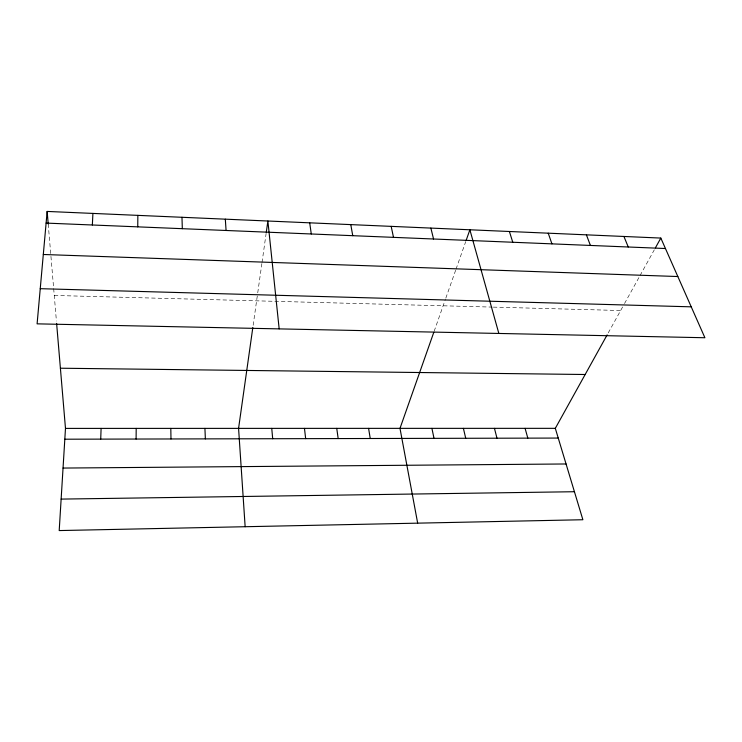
<?xml version="1.0" encoding="UTF-8"?>
<svg xmlns="http://www.w3.org/2000/svg" width="742" height="742" viewBox="0 0 742 742"><rect width="100%" height="100%" fill="white"/><g stroke="black" fill="none" stroke-linecap="round" stroke-linejoin="round"><path stroke-width="0.56" stroke-dasharray="3.71 2.78" d="M253.143 325.311L257.567 293.98M257.734 292.84L261.87 263.549M262.028 262.436L266.137 233.396M434.144 331.322L445.432 299.258M445.812 298.163L455.653 270.227M456.024 269.17L465.744 241.549M608.227 332.926L623.966 304.545M624.514 303.543L639.483 276.562M640.04 275.56L654.314 249.813M54.249 295.455L492.169 307.095M493.291 307.123L620.655 310.518M48.211 223.991L53.572 287.432M53.674 288.573L56.42 321.091"/><path stroke-width="1.11" d="M137.752 226.848L137.854 215.365M136.101 439.041L136.194 428.394M100.717 439.125L101.097 428.403M92.351 224.984L92.917 213.418M56.615 323.401L65.481 428.403L59.202 530.567L582.878 519.734L555.313 428.338L607.151 334.865M47.154 211.433L37.1 323.846L704.9 337.74L660.825 238.071L47.154 211.433L48.211 223.991M252.827 327.519L238.572 428.384L245.148 526.718M266.295 232.274L267.881 221.014L279.168 328.882M433.773 332.379L399.994 428.357L417.672 523.156M466.115 240.482L469.881 229.788L498.847 333.455M655.399 247.856L660.825 238.071M61.141 499.097L574.429 491.723M63.051 468.063L566.063 463.973M64.823 439.208L558.244 438.068M65.481 428.403L555.313 428.338M60.399 368.217L585.169 374.506M40.244 288.684L691.229 306.836M43.305 254.487L677.836 276.534M46.106 223.092L665.444 248.524M623.929 236.475L628.251 246.993M586.403 234.843L590.419 245.444M548.227 233.183L551.927 243.858M509.392 231.495L512.768 242.254M525.086 428.338L527.822 438.142M494.45 428.347L496.982 438.207M430.87 228.091L433.551 238.998M463.398 428.347L465.716 438.281M391.173 226.366L393.501 237.357M431.909 428.357L434.014 438.355M350.79 224.613L352.747 235.678M368.588 428.366L370.239 438.503M309.702 222.832L311.278 233.98M336.747 428.366L338.176 438.578M304.47 428.375L305.658 438.652M271.748 428.375L272.694 438.726M225.318 219.168L226.078 230.484M204.922 428.384L205.367 438.884M181.975 217.285L182.319 228.684M170.808 428.394L170.985 438.967"/></g></svg>
